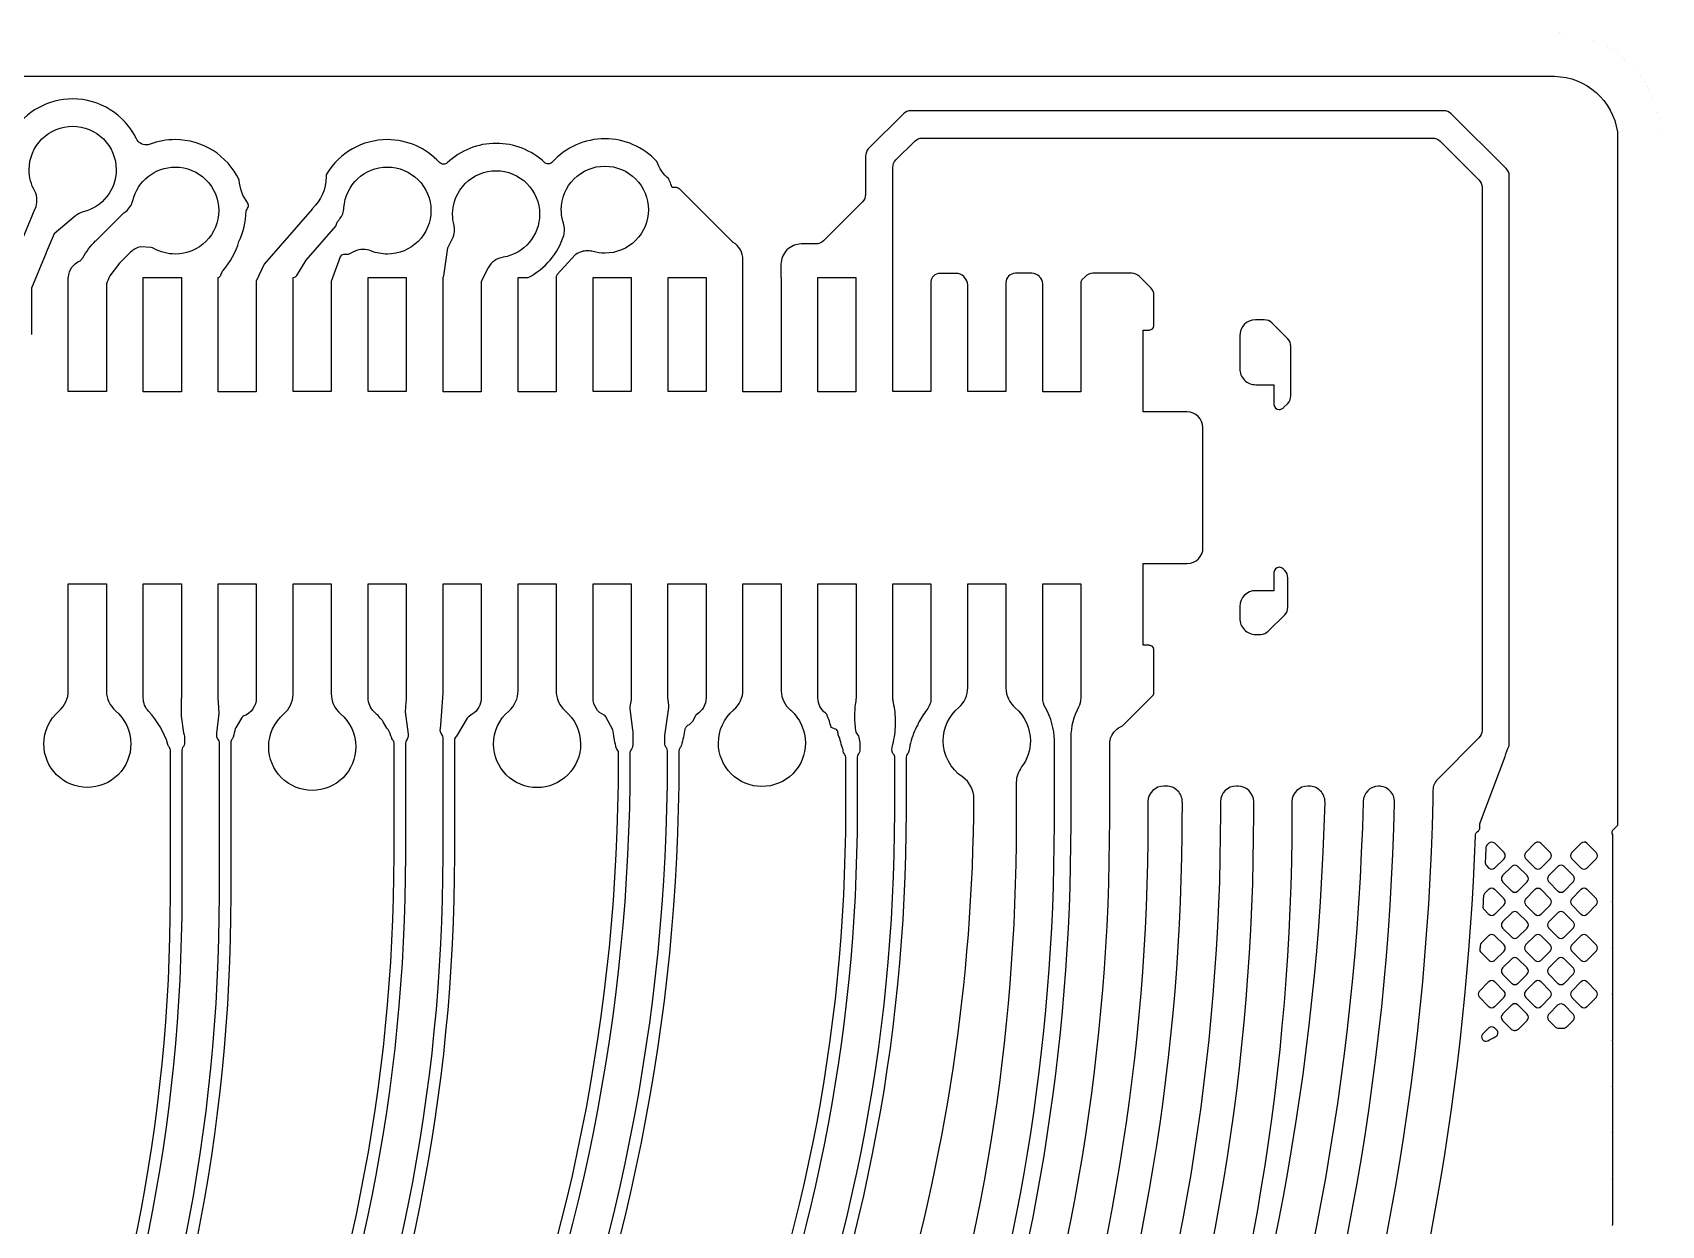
# Model space of a CAD drawing. Extents: x 0 to 248, y 0 to 175.
# Drawn here: x 50.12 to 57.73, y 147.83 to 153.4 of the extents above; entities that cross this region are included whole.
import ezdxf

# ---------------------------------------------------------------- set-up
doc = ezdxf.new("R2010")
doc.units = 0
doc.layers.add('gbr-dxf', color=7, linetype='Continuous')
doc.layers.add('gbr-outline-dxf', color=2, linetype='Continuous')

msp = doc.modelspace()

# ---------------------------------------------------------------- linework, layer by layer
at = {"layer": 'gbr-dxf'}
for p, q in [((50.8183, 150.8184), (50.8183, 150.3104)), ((57.5007, 149.3378), (57.5007, 149.1248)), ((57.5007, 149.1226), (57.5007, 148.9086)), ((57.5007, 148.9064), (57.5007, 148.6935)), ((57.5007, 148.6903), (57.5007, 148.4786)), ((57.5007, 148.4754), (57.5007, 148.2627)), ((57.5007, 148.2605), (57.5007, 148.0463)), ((57.5007, 148.0441), (57.5007, 147.8314))]:
    msp.add_line(p, q, dxfattribs=at)
at = {"layer": 'gbr-dxf', "linetype": 'Continuous'}
for points in [[(44.2295, 153.193), (57.2298, 153.193, -0.365449), (57.5236, 152.9337), (57.5244, 152.92), (57.5241, 149.6954), (57.5008, 149.6722, 0.177534), (57.498, 149.6584, -0.118027), (57.5007, 149.6469), (57.5007, 149.3409)], [(54.7931, 143.2407, 0.139526), (56.8604, 149.6477, -0.274491), (56.8744, 149.6696, 0.210508), (56.8814, 149.6844, -0.047362), (56.8805, 149.6939, -0.091104), (56.8838, 149.712), (56.9999, 150.017, -0.066558), (57.0184, 150.0675), (57.0184, 152.727, 0.199318), (57.0037, 152.7624), (56.7478, 153.0174, 0.198501), (56.7125, 153.032), (54.2251, 153.032, 0.198987), (54.1897, 153.0173), (54.0275, 152.8551, 0.198964), (54.0129, 152.8197), (54.0129, 152.6423, -0.198889), (53.9982, 152.6069), (53.8162, 152.4248, -0.198814), (53.7808, 152.4102), (53.7136, 152.4102), (53.7131, 152.4102, 0.414238), (53.6181, 152.3152, -0.02152), (53.6181, 152.3132), (53.6181, 152.2564, 0.031775), (53.6183, 152.2539), (53.6183, 152.2539), (53.6183, 151.7205), (53.4405, 151.7205), (53.4405, 151.7261), (53.4405, 151.7261), (53.4405, 152.3361), (53.4405, 152.3367, 0.260275), (53.3954, 152.4176, -0.03163), (53.3928, 152.4193, -0.042896), (53.3863, 152.4248), (53.1436, 152.6676, -0.056719), (53.1432, 152.6679, 0.181507), (53.1302, 152.6733, -0.04733), (53.1298, 152.6733), (53.1106, 152.6733), (53.1043, 152.6896, 0.019813), (53.0939, 152.7135, -0.124142), (53.038, 152.7956, 0.208304), (52.7957, 152.9012), (52.7957, 152.9012, 0.211895), (52.5501, 152.7922, -0.211941), (52.5313, 152.7839, -0.189814), (52.514, 152.7907, 0.190057), (52.2879, 152.8798, 0.192158), (52.0601, 152.7889, -0.193836), (52.0426, 152.7819, -0.211803), (52.0238, 152.7902, 0.209797), (51.7802, 152.8971), (51.7801, 152.8971, 0.263169), (51.4965, 152.7367, 0.120394), (51.4941, 152.7276, -0.035995), (51.4941, 152.7273, -0.006047), (51.4941, 152.7228, -0.205379), (51.431, 152.5756, 0.053919), (51.4284, 152.5723), (51.4284, 152.5723), (51.2049, 152.3157), (51.1682, 152.2366), (51.1682, 152.2341), (51.1683, 152.2341), (51.1683, 151.7261), (51.1682, 151.7261), (51.1682, 151.7205), (50.9904, 151.7205), (50.9904, 152.2539), (50.9905, 152.2539, 0.213724), (51.0026, 152.2649, -0.043848), (51.0027, 152.2653), (51.0098, 152.2832), (51.0129, 152.2865, 0.117442), (51.087, 152.4209, 0.111576), (51.1206, 152.5629, -0.003196), (51.1299, 152.582, 0.247094), (51.1286, 152.6006, -0.145376), (51.0882, 152.709, 0.28881), (50.7896, 152.8971), (50.7896, 152.8971, 0.090891), (50.6722, 152.8755, -0.090959), (50.6542, 152.8722, -0.2878), (50.6085, 152.9009, 0.287384), (50.3109, 153.0874, 0.257911), (50.0309, 152.9327, -0.257739)], [(49.9404, 151.7261), (49.9404, 152.2496), (49.9405, 152.2497), (49.9405, 152.2528, -0.113978), (49.9404, 152.2539, 0.020278), (49.9407, 152.2554, -0.04429), (49.9407, 152.2558, -0.20773), (49.9738, 152.3184, 0.068483), (50.0731, 152.425), (50.1362, 152.5752, -0.017066), (50.1367, 152.5767, 0.099718), (50.1441, 152.6134, -0.018881), (50.1442, 152.6152, 0.114189), (50.1338, 152.6567, -0.129247), (50.1076, 152.7566, -0.414223), (50.3108, 152.9598, -0.414223), (50.514, 152.7566, -0.344253), (50.36, 152.5595, 0.105042), (50.3248, 152.5415), (50.2245, 152.4576), (50.1876, 152.3697, -0.007045), (50.1871, 152.3685), (50.1183, 152.2045), (50.1183, 151.9873)], [(54.6681, 152.1821), (54.6681, 151.7206), (54.4903, 151.7206), (54.4903, 152.1826), (54.4903, 152.2188), (54.4903, 152.2188, 0.198965), (54.4757, 152.2541), (54.4717, 152.2581, 0.198831), (54.4364, 152.2728), (54.3606, 152.2728, 0.198981), (54.3306, 152.2603, 0.16947), (54.3184, 152.2351), (54.3184, 151.7206), (54.1406, 151.7206), (54.1406, 152.1516, -0.058027), (54.1405, 152.1521, 0.031669), (54.1403, 152.1546, -0.099995), (54.1403, 152.1556), (54.1403, 152.7669, -0.198766), (54.155, 152.8023), (54.2425, 152.8898, -0.198959), (54.2779, 152.9045), (56.6604, 152.9045, -0.198395), (56.6957, 152.8899), (56.8767, 152.7096, -0.199424), (56.8914, 152.6742), (56.8914, 150.1395, -0.198889), (56.8768, 150.1042), (56.6829, 149.9103, 0.188485), (56.6622, 149.8599, -0.064967), (56.6612, 149.8535), (56.6612, 149.82, -0.016201), (56.6613, 149.8144, -0.161259), (54.1155, 142.65, -0.03053)], [(51.3405, 152.2494), (51.3405, 152.2494), (51.3405, 152.2535), (51.3405, 152.2535), (51.3405, 152.2535), (51.3405, 152.254), (51.3424, 152.254, 0.236999), (51.358, 152.263), (51.358, 152.2631), (51.401, 152.334), (51.5394, 152.493), (51.5427, 152.5024), (51.546, 152.5115), (51.5485, 152.5148, 0.010312), (51.5568, 152.5255, -0.021383), (51.5579, 152.5271, 0.148973), (51.5774, 152.5789), (51.5774, 152.5794, -0.395229), (51.7802, 152.7693, -0.414223), (51.9834, 152.5661, -0.414223), (51.7802, 152.3629, -0.094435), (51.7055, 152.3772, -0.019643), (51.7037, 152.3778, 0.096656), (51.6681, 152.3847, -0.012356), (51.6671, 152.3848, 0.109096), (51.6272, 152.3755, -0.016566), (51.6258, 152.3749), (51.5971, 152.3612), (51.5758, 152.3612, 0.261648), (51.5594, 152.3502), (51.5183, 152.2354), (51.5183, 151.7262)], [(53.1646, 143.8193, 0.163845), (55.1533, 149.7249, -0.00876), (55.1533, 149.7277), (55.1533, 150.0762, -0.068576), (55.1566, 150.1002), (55.1566, 150.1041), (55.1584, 150.1059, -0.225714), (55.2124, 150.1599), (55.3538, 150.3014, 0.181507), (55.3592, 150.3143, -0.04733), (55.3593, 150.3148), (55.3593, 150.5151, -0.101214), (55.3588, 150.5171, 0.393729), (55.3399, 150.5359, -0.09841), (55.338, 150.5364), (55.3085, 150.5364), (55.3085, 150.9179), (55.5152, 150.9179, 0.407922), (55.5886, 150.9929, -0.014695), (55.5886, 150.9942), (55.5886, 151.061), (55.5886, 151.0611), (55.5886, 151.5532, 0.407922), (55.5136, 151.6266, -0.014275), (55.5124, 151.6266), (55.3085, 151.6266), (55.3085, 152.0081), (55.3381, 152.0081, -0.095462), (55.34, 152.0085, 0.393729), (55.3588, 152.0274, -0.09841), (55.3593, 152.0293), (55.3593, 152.1703, 0.198951), (55.3446, 152.2056), (55.2916, 152.2586, 0.198959), (55.2563, 152.2733), (55.0747, 152.2733, 0.198804), (55.0393, 152.2586), (55.0236, 152.2429, 0.181507), (55.0182, 152.2299, -0.037059), (55.0182, 152.2296), (55.0182, 152.1712), (55.0181, 152.1711), (55.0181, 151.7205), (54.8403, 151.7205), (54.8403, 152.2237, 0.190631), (54.8257, 152.2574), (54.8245, 152.2586, 0.198814), (54.7892, 152.2733), (54.7124, 152.2733, 0.199104), (54.6811, 152.2603, 0.199009), (54.6681, 152.229), (54.6681, 152.1821)], [(44.7636, 136.641, -0.198871), (47.193, 142.5051), (47.1932, 142.5053), (48.4404, 143.7525), (48.4404, 143.7525), (48.4404, 143.7526, 0.198851), (50.7674, 149.3682, -0.020044), (50.7673, 149.3702, -0.013079), (50.7674, 149.3714), (50.7674, 150.0471, -0.036092), (50.7673, 150.0474, 0.152929), (50.7634, 150.0586), (50.7633, 150.0587, -0.105582), (50.7558, 150.0733, 0.111015), (50.6654, 150.2287, -0.194527), (50.6404, 150.2905), (50.6404, 150.3794, -0.007121), (50.6405, 150.3815), (50.6405, 150.8184), (50.6405, 150.8239), (50.8183, 150.8239), (50.8183, 150.8184)], [(48.6022, 143.5907, 0.198907), (50.996, 149.37, -0.016872), (50.996, 149.3716), (50.996, 150.0844, -0.036092), (50.996, 150.0847, 0.141335), (50.9925, 150.0952, -0.212319), (50.9834, 150.1258), (50.9953, 150.2187), (50.9925, 150.2714, -0.054356), (50.9904, 150.2905), (50.9904, 150.3794, -0.007121), (50.9905, 150.3815), (50.9905, 150.8183), (50.9905, 150.8183), (50.9905, 150.824), (51.1683, 150.824), (51.1683, 150.2906), (51.1682, 150.2906), (51.1682, 150.2905, -0.3159), (51.1096, 150.2069, 0.141143), (51.1012, 150.1997, -0.033597), (51.101, 150.1995), (51.0721, 150.1517, 0.059391), (51.0703, 150.1474, -0.029996), (51.0598, 150.1083, -0.090958), (51.0529, 150.0959), (51.0529, 150.0959, 0.141804), (51.049, 150.0855), (51.049, 149.3703, -0.016893), (51.049, 149.3687, -0.198865), (48.6396, 143.5532)], [(49.4513, 143.8577, 0.198919), (51.8116, 149.5557, -0.01306), (51.8116, 149.5568), (51.8116, 150.0796, 0.141403), (51.8081, 150.0901, -0.106282), (51.8003, 150.1046, 0.037341), (51.7839, 150.1428, 0.121014), (51.7774, 150.1498), (51.7773, 150.1498), (51.7613, 150.1793, 0.05425), (51.7206, 150.2238, -0.021193), (51.7183, 150.226, -0.205959), (51.6905, 150.2905), (51.6905, 150.2905), (51.6905, 150.3098), (51.6905, 150.3098), (51.6905, 150.8183), (51.6905, 150.8183), (51.6905, 150.8239), (51.8683, 150.8239), (51.8683, 150.3815, -0.006875), (51.8683, 150.3795), (51.8683, 150.2906, -0.060251), (51.8658, 150.2694), (51.8633, 150.2254), (51.8769, 150.1223, -0.215499), (51.8686, 150.091), (51.8686, 150.0909, 0.152897), (51.8646, 150.0796, -0.037059), (51.8646, 150.0793), (51.8646, 149.5557, -0.013079), (51.8646, 149.5546, -0.198882), (49.4888, 143.8202)], [(49.6131, 143.6959, 0.198847), (52.0402, 149.5534, -0.020044), (52.0401, 149.5554), (52.0401, 149.5557, -0.01306), (52.0402, 149.5568), (52.0402, 150.1062, 0.152951), (52.0362, 150.1175, -0.039884), (52.036, 150.1178, -0.209268), (52.0277, 150.1482), (52.0302, 150.1652), (52.0405, 150.3136), (52.0405, 150.8239), (52.2183, 150.8239), (52.2183, 150.3817, -0.007335), (52.2183, 150.3794), (52.2183, 150.2905, -0.258233), (52.1767, 150.2152, 0.039395), (52.1522, 150.1963), (52.1033, 150.1118), (52.1033, 150.1118, 0.259695), (52.0932, 150.0951, -0.034686), (52.0932, 150.0946), (52.0932, 149.5571, -0.016923), (52.0932, 149.5555, -0.198912), (49.6506, 143.6584)], [(50.2788, 143.7678, 0.198918), (52.8598, 149.9987, -0.01306), (52.8599, 149.9998), (52.8599, 150.0349, -0.048029), (52.8598, 150.0353, 0.145602), (52.8562, 150.0461, -0.124838), (52.8477, 150.0635, -0.014226), (52.8472, 150.0655, -0.038028), (52.8333, 150.1421), (52.8, 150.2024, 0.133018), (52.7925, 150.2097, -0.293511), (52.7405, 150.2905), (52.7405, 150.2905), (52.7405, 150.8239), (52.9183, 150.8239), (52.9183, 150.3815, -0.007106), (52.9183, 150.3794), (52.9183, 150.2905, -0.044204), (52.9169, 150.2749), (52.9168, 150.2742, 0.019404), (52.9119, 150.241), (52.9253, 150.1403, -0.04233), (52.9257, 150.1337), (52.9257, 150.0715, -0.171575), (52.9169, 150.0468), (52.9168, 150.0466, 0.152897), (52.9129, 150.0354), (52.9129, 149.9987, -0.013079), (52.9128, 149.9976, -0.198885), (50.3163, 143.7303)], [(50.4406, 143.6059, 0.198911), (53.0884, 149.9983, -0.017024), (53.0884, 150), (53.0884, 150.0439, -0.048029), (53.0884, 150.0444, 0.152992), (53.0844, 150.0556), (53.0844, 150.0556, -0.186251), (53.0756, 150.0826), (53.0756, 150.1082, -0.043586), (53.0762, 150.1149), (53.0946, 150.246), (53.0937, 150.2598, 0.010184), (53.0916, 150.2766, -0.039382), (53.0905, 150.2905), (53.0905, 150.3794, -0.007121), (53.0905, 150.3815), (53.0905, 150.8239), (53.2683, 150.8239), (53.2683, 150.2905), (53.2683, 150.2905), (53.2683, 150.2905, -0.264407), (53.2249, 150.2141, 0.118492), (53.2185, 150.2073), (53.2185, 150.2072), (53.2046, 150.1805), (53.1891, 150.165), (53.189, 150.165, 0.213294), (53.1755, 150.1559, 0.007572), (53.1695, 150.1445, -0.03781), (53.153, 150.0707, -0.107864), (53.1454, 150.0557), (53.1454, 150.0557, 0.152897), (53.1414, 150.0444), (53.1414, 149.9987, -0.016893), (53.1414, 149.9971, -0.198872), (50.4781, 143.5685)], [(51.2262, 150.0622, -0.217627), (51.2964, 150.2158, -0.011122), (51.297, 150.2163, 0.210058), (51.3404, 150.307), (51.3404, 150.8183), (51.3404, 150.8239), (51.5182, 150.8239), (51.5182, 150.8183)], [(51.5182, 150.8183), (51.5182, 150.3128, -0.018133), (51.5183, 150.3111, 0.216062), (51.5609, 150.2171, -0.220195), (51.6326, 150.0622, -0.414223), (51.4294, 149.859, -0.414223), (51.2262, 150.0622)], [(51.6133, 144.1896, 0.198906), (53.9208, 149.7604, -0.01306), (53.9208, 149.7616), (53.9208, 150.0139, -0.036092), (53.9208, 150.0142, 0.152992), (53.9168, 150.0255, -0.055776), (53.9165, 150.0259, -0.160481), (53.908, 150.049, -0.03609), (53.9079, 150.0493, 0.102406), (53.9057, 150.057, -0.061967), (53.902, 150.066, -0.01812), (53.8932, 150.102), (53.8907, 150.1059, -0.12341), (53.8849, 150.1241), (53.8843, 150.1301), (53.8843, 150.1301, 0.252788), (53.873, 150.1454), (53.852, 150.1528, 0.046487), (53.8331, 150.2112), (53.8331, 150.2113, 0.115876), (53.8274, 150.2184, -0.06729), (53.827, 150.2189, -0.23908), (53.7906, 150.2906), (53.7906, 150.3093), (53.7905, 150.3095), (53.7905, 150.8183), (53.7906, 150.8183), (53.7906, 150.824), (53.9684, 150.824), (53.9684, 150.3795)], [(51.7751, 144.0281, 0.198866), (54.1494, 149.7593, -0.012999), (54.1494, 149.7604), (54.1494, 150.0151, 0.126703), (54.1461, 150.0245, -0.238292), (54.1374, 150.0589), (54.1425, 150.0815), (54.1426, 150.0822, -0.002638), (54.1435, 150.0863, 0.052598), (54.1531, 150.1769, -0.01044), (54.1531, 150.1782, 0.052723), (54.1432, 150.269, -0.061206), (54.1406, 150.2905), (54.1405, 150.2905), (54.1405, 150.8239), (54.3183, 150.8239), (54.3183, 150.3824, -0.009209), (54.3184, 150.3794), (54.3184, 150.2905, -0.169291), (54.2991, 150.2353, 0.043546), (54.2585, 150.1717, 0.006989), (54.2564, 150.1631), (54.2564, 150.163, 0.108919), (54.2509, 150.1564, -0.041884), (54.2507, 150.1561, 0.053171), (54.2204, 150.0692, -0.002636), (54.2195, 150.0651, -0.011867), (54.2191, 150.0635), (54.2143, 150.0418, -0.117232), (54.2063, 150.0254), (54.2063, 150.0254, 0.146349), (54.2024, 150.0147), (54.2024, 149.7616, -0.012999), (54.2024, 149.7604, -0.198807), (51.8147, 143.9927, -0.03099)], [(53.0774, 145.0566, 0.145595), (54.519, 149.8185, -0.014386), (54.5189, 149.8198, 0.243215), (54.4662, 149.9217, -0.250341), (54.376, 150.0906, -0.220354), (54.4478, 150.2456, 0.215776), (54.4903, 150.3395, -0.014296), (54.4903, 150.3407), (54.4903, 150.8239), (54.6681, 150.8239), (54.6681, 150.8184), (54.6682, 150.8184), (54.6682, 150.3363, 0.211833), (54.7117, 150.2447, -0.01064), (54.7122, 150.2443, -0.217703), (54.7824, 150.0906, -0.162399), (54.7417, 149.9686), (54.7415, 149.9684, 0.156118), (54.7164, 149.8964), (54.7164, 149.7018, -0.160552), (52.8889, 144.1582)], [(52.9701, 143.9692, 0.163331), (54.8947, 149.7011, -0.01403), (54.8947, 149.703), (54.8947, 150.0927), (54.8947, 150.0935, 0.123444), (54.8532, 150.2444, -0.137122), (54.8403, 150.2905), (54.8403, 150.3794, -0.007121), (54.8404, 150.3815), (54.8404, 150.8239), (55.0182, 150.8239), (55.0182, 150.8184), (55.0182, 150.8184), (55.0182, 150.3104), (55.0182, 150.3103), (55.0182, 150.2905), (55.0181, 150.2905), (55.0181, 150.2905, -0.127153), (55.007, 150.2475, 0.11393), (54.9709, 150.1072), (54.9709, 150.096), (54.9709, 150.0935, -0.019096), (54.9709, 150.0907), (54.9709, 149.7044, -0.014135), (54.9709, 149.7025, -0.16344), (53.0293, 143.9211, -0.035118)], [(53.9684, 150.3795), (53.9684, 150.2906, -0.038766), (53.9673, 150.2769), (53.9672, 150.2761, 0.040896), (53.9614, 150.2054, -0.010351), (53.9614, 150.2041, 0.042283), (53.9678, 150.1311), (53.9764, 150.1173, -0.081765), (53.9813, 150.1055, -0.067298), (53.9866, 150.0744, -0.021595), (53.9867, 150.0711), (53.9867, 150.0504, -0.174547), (53.9777, 150.0254, 0.144789), (53.9738, 150.0147), (53.9738, 149.7604, -0.013079), (53.9738, 149.7593, -0.198869), (51.6508, 144.1522), (51.6508, 144.1521), (51.6508, 144.1521), (49.742, 142.2434, 0.192757), (47.839, 137.7985, -0.087957)], [(50.8183, 150.3104), (50.8183, 150.2905), (50.8182, 150.2905), (50.8182, 150.2905, -0.018935), (50.818, 150.2839), (50.8172, 150.2059), (50.8276, 150.1282, -0.145547), (50.8332, 150.1065), (50.8332, 150.0839, -0.175279), (50.8243, 150.0587), (50.8243, 150.0587, 0.152918), (50.8204, 150.0474), (50.8204, 149.3719, -0.016923), (50.8204, 149.3703, -0.198917), (48.4779, 143.7151), (48.4779, 143.7151), (48.4779, 143.7151), (47.2307, 142.4678), (47.2304, 142.4676, 0.198862), (44.8166, 136.6412, -0.016923)], [(50.8493, 141.027), (53.4035, 143.5811, 0.16455), (55.4921, 149.7558, -0.009265), (55.4922, 149.7588), (55.4922, 149.8026, -0.018465), (55.4921, 149.8043, 0.414241), (55.4171, 149.8793, -0.014695), (55.4158, 149.8793), (55.4077, 149.8793, -0.018488), (55.406, 149.8793, 0.40441), (55.3311, 149.8068), (55.3311, 149.7257, -0.008849), (55.3311, 149.7229, -0.163905), (53.3035, 143.7082, -0.038571), (53.2947, 143.6979), (50.7186, 141.1218)], [(51.1217, 140.8213), (53.6556, 143.3552, 0.165094), (55.8256, 149.7481, -0.009229), (55.8256, 149.7511), (55.8256, 149.806, 0.40164), (55.7523, 149.8793), (55.7455, 149.8793), (55.7449, 149.8793, 0.407482), (55.67, 149.806), (55.67, 149.7564, -0.009242), (55.6699, 149.7534, -0.16464), (53.5411, 143.4684, -0.029463), (53.5344, 143.4606, -0.005774), (53.5334, 143.4596), (50.9751, 140.9013, 0.198912)], [(51.2809, 140.5233), (53.7204, 142.9629, 0.159546), (56.1583, 149.8036), (56.1583, 149.8043, 0.414241), (56.0833, 149.8793, -0.014632), (56.082, 149.8793), (56.0801, 149.8793, -0.018442), (56.0784, 149.8793, 0.40413), (56.0034, 149.8069), (56.0034, 149.7488, -0.009242), (56.0034, 149.7458, -0.165171), (53.7932, 143.2425, -0.039615), (53.7841, 143.232, -0.014367), (53.7805, 143.2286), (51.2474, 140.6956)], [(51.4379, 140.2231), (53.9795, 142.7647, 0.160737), (56.4831, 149.801, -0.0147), (56.4831, 149.8023), (56.4831, 149.8034, -0.011474), (56.4831, 149.8043, 0.414241), (56.4081, 149.8793), (56.4079, 149.8793, 0.393993), (56.3362, 149.8062, -0.016639), (56.3362, 149.8048, -0.159795), (53.8576, 142.8495, -0.028322), (53.851, 142.842), (53.8501, 142.8411), (51.4066, 140.3976)], [(56.9062, 149.5217), (56.9062, 149.5216, 0.136597), (56.9091, 149.5113, 0.053603), (56.9116, 149.5079), (56.9116, 149.5079), (56.9223, 149.4972, -0.099696), (56.924, 149.4962, 0.379731), (56.95, 149.4962, -0.096265), (56.9516, 149.4972), (56.9942, 149.5397, -0.095916), (56.9951, 149.5413, 0.379731), (56.9951, 149.5673, -0.096265), (56.9942, 149.569), (56.9506, 149.6125, 0.396091), (56.9232, 149.6125), (56.9145, 149.6039), (56.9145, 149.6038, 0.168435), (56.9092, 149.5919, -0.001451), (56.9062, 149.522)], [(56.9062, 149.522, -0.033991), (56.9062, 149.5218), (56.9062, 149.5217)]]:
    msp.add_lwpolyline(points, format="xyb", dxfattribs=at)
for points in [[(50.2904, 151.9872), (50.2904, 152.2489, -0.009235), (50.2905, 152.2519), (50.2905, 152.2528, -0.113978), (50.2904, 152.2539, 0.019796), (50.2906, 152.2553, -0.287795), (50.3465, 152.3316), (50.3575, 152.3459, -0.063148), (50.418, 152.4243), (50.4184, 152.4247), (50.5276, 152.5339), (50.5276, 152.5339), (50.5277, 152.5339), (50.5277, 152.534, -0.027848), (50.5584, 152.5614), (50.5588, 152.5617, 0.162873), (50.5916, 152.6123, -0.348513), (50.7895, 152.7693, -0.414223), (50.9927, 152.5661, -0.414223), (50.7895, 152.3629, -0.129322), (50.6896, 152.3892, 0.034677), (50.6774, 152.3941), (50.6285, 152.3969, 0.142698), (50.5815, 152.3722), (50.5298, 152.3205), (50.4849, 152.2616, 0.043045), (50.4683, 152.2237), (50.4683, 151.7262), (50.4683, 151.7262), (50.4683, 151.7206), (50.2905, 151.7206), (50.2905, 151.9842, -0.009209)], [(52.0405, 151.7205), (52.0405, 151.7269), (52.0405, 152.2539), (52.0406, 152.2539), (52.0406, 152.254, 0.345717), (52.0406, 152.254, 0.106228), (52.044, 152.2616), (52.0618, 152.3924, 0.042583), (52.0872, 152.4425, 0.092601), (52.0935, 152.4768, -0.012478), (52.0936, 152.4778, 0.05127), (52.0914, 152.4971, -0.064521), (52.0847, 152.5488, -0.414223), (52.2879, 152.752, -0.414223), (52.4911, 152.5488, -0.367297), (52.3208, 152.3483), (52.3202, 152.3482, 0.237068), (52.251, 152.2983), (52.2183, 152.2346), (52.2183, 151.7205)], [(52.3905, 151.7205), (52.3905, 152.2539), (52.4378, 152.2539, 0.20145), (52.6036, 152.4499, 0.067329), (52.6075, 152.475, -0.01859), (52.6074, 152.4767, 0.079894), (52.6026, 152.5065, -0.021637), (52.6021, 152.5084, -0.077384), (52.5925, 152.5702, -0.414223), (52.7957, 152.7734, -0.414223), (52.9989, 152.5702, -0.414223), (52.7957, 152.367, -0.068689), (52.7406, 152.3746), (52.7405, 152.3746, 0.066381), (52.7156, 152.3782, -0.012456), (52.7146, 152.3782, 0.151332), (52.6609, 152.3616, -0.010828), (52.6603, 152.3611), (52.6577, 152.3594), (52.5731, 152.2681, 0.193406), (52.5683, 152.254, -0.0623), (52.5683, 152.2534), (52.5683, 151.7205)], [(55.7601, 151.8285), (55.7601, 151.828, 0.414241), (55.8351, 151.753, -0.018434), (55.8368, 151.7529), (55.9201, 151.7529), (55.9201, 151.683), (55.9201, 151.683), (55.9201, 151.6604, 0.383441), (55.9443, 151.6373, -0.010986), (55.9451, 151.6373, 0.15369), (55.9594, 151.6418, 0.038944), (55.9652, 151.6468), (55.9842, 151.6658, 0.198959), (55.9989, 151.7012), (55.9989, 151.932, 0.198889), (55.9842, 151.9674), (55.9101, 152.0415, 0.198959), (55.8747, 152.0561), (55.8335, 152.0561, 0.407922), (55.7601, 151.9811), (55.7601, 151.9806)], [(55.7601, 150.6634, -0.014325), (55.7601, 150.6622, 0.414244), (55.8351, 150.5872), (55.8357, 150.5872), (55.858, 150.5872, 0.198804), (55.8933, 150.6018), (55.9703, 150.6788, 0.198814), (55.9849, 150.7141), (55.9849, 150.8505, 0.198766), (55.9703, 150.8858), (55.9628, 150.8933, 0.199039), (55.9451, 150.9006, -0.011016), (55.9443, 150.9006, 0.404702), (55.9201, 150.8756), (55.9201, 150.8751), (55.9201, 150.8616), (55.9201, 150.8616), (55.9201, 150.7915), (55.8367, 150.7915, -0.018465), (55.835, 150.7915, 0.407495), (55.7601, 150.7182)], [(50.1761, 150.0759, -0.220045), (50.2477, 150.2307, 0.21632), (50.2904, 150.3248), (50.2904, 150.3253), (50.2904, 150.8239), (50.4682, 150.8239), (50.4682, 150.8184), (50.4683, 150.8184), (50.4683, 150.3215, 0.207738), (50.5103, 150.2313, -0.221154), (50.5825, 150.0759, -0.414223), (50.3793, 149.8727, -0.414223)], [(52.276, 150.0754, -0.21854), (52.3467, 150.2295), (52.3469, 150.2296, 0.21888), (52.3905, 150.3245), (52.3905, 150.325), (52.3905, 150.8183), (52.3906, 150.8183), (52.3906, 150.824), (52.5684, 150.824), (52.5684, 150.3153, 0.191104), (52.6084, 150.2323, -0.224078), (52.6824, 150.0754, -0.414223), (52.4792, 149.8722, -0.414223)], [(53.326, 150.0804, -0.217969), (53.3963, 150.2342, -0.011173), (53.3969, 150.2347, 0.21888), (53.4406, 150.3296), (53.4406, 150.3302), (53.4406, 150.8239), (53.6184, 150.8239), (53.6184, 150.322, 0.203005), (53.6617, 150.2346, -0.024599), (53.6634, 150.233, -0.215587), (53.7324, 150.0804, -0.414223), (53.5292, 149.8772, -0.414223)], [(57.0943, 149.5414, -0.100032), (57.0953, 149.5396), (57.138, 149.4969, -0.087516), (57.1395, 149.496, 0.379731), (57.1655, 149.496, -0.09572), (57.1671, 149.497), (57.2098, 149.5397, -0.096266), (57.2107, 149.5413, 0.379731), (57.2107, 149.5673, -0.103612), (57.2097, 149.5691), (57.1672, 149.6116, -0.072504), (57.1666, 149.612, 0.370269), (57.1406, 149.614, 0.023679), (57.1392, 149.6129), (57.1391, 149.6128), (57.1388, 149.6125), (57.0953, 149.569, -0.096266), (57.0943, 149.5673, 0.379731)], [(57.3099, 149.5413, -0.091745), (57.3109, 149.5398), (57.3534, 149.4972, -0.095916), (57.3551, 149.4962, 0.379731), (57.3811, 149.4962, -0.096265), (57.3827, 149.4972), (57.4251, 149.5396, -0.095916), (57.4261, 149.5413, 0.379731), (57.4261, 149.5673, -0.096265), (57.4251, 149.5689), (57.3809, 149.6131, 0.372879), (57.3547, 149.6128), (57.3109, 149.569, -0.095916), (57.3099, 149.5673, 0.379731)], [(56.9866, 149.4337, -0.103834), (56.9876, 149.4319), (57.0302, 149.3893, -0.091437), (57.0318, 149.3883, 0.379731), (57.0578, 149.3883, -0.095756), (57.0594, 149.3893), (57.102, 149.4319, -0.095628), (57.1029, 149.4335, 0.379731), (57.1029, 149.4595, -0.100266), (57.1019, 149.4612), (57.0593, 149.5038, -0.095916), (57.0577, 149.5048, 0.379731), (57.0317, 149.5048, -0.096265), (57.0301, 149.5038), (56.9876, 149.4613, -0.095916), (56.9866, 149.4596, 0.379731)], [(57.2021, 149.4335, -0.095506), (57.203, 149.4319), (57.2456, 149.3894, -0.099933), (57.2473, 149.3884, 0.379099), (57.2732, 149.3884, -0.098245), (57.2749, 149.3894), (57.3174, 149.4319, -0.098209), (57.3184, 149.4336, 0.379506), (57.3184, 149.4596, -0.107755), (57.3174, 149.4614), (57.2751, 149.5037, -0.103868), (57.2733, 149.5047, 0.379731), (57.2473, 149.5047, -0.096265), (57.2457, 149.5038), (57.2031, 149.4611, -0.095916), (57.2021, 149.4595, 0.379289)], [(56.8953, 149.3178, -0.050263), (56.8954, 149.3174, 0.197524), (56.9008, 149.3032, -0.057023), (56.9011, 149.3027), (56.9222, 149.2816, -0.107548), (56.924, 149.2806, 0.379731), (56.95, 149.2806, -0.09572), (56.9517, 149.2816), (56.9943, 149.3242, -0.096266), (56.9953, 149.3258, 0.379731), (56.9953, 149.3518, -0.08798), (56.9944, 149.3533), (56.9517, 149.396, -0.100601), (56.9499, 149.397, 0.379289), (56.924, 149.397, -0.095866), (56.9223, 149.3961), (56.9035, 149.3772, 0.174879), (56.8982, 149.3647, -0.047664), (56.8981, 149.3643, -0.000996)], [(57.0944, 149.3258, -0.103834), (57.0954, 149.3241), (57.1379, 149.2816, -0.091469), (57.1395, 149.2806, 0.379289), (57.1654, 149.2806, -0.095866), (57.1671, 149.2816), (57.2096, 149.3241, -0.098), (57.2106, 149.3258, 0.379287), (57.2106, 149.3517, -0.101737), (57.2096, 149.3535), (57.1671, 149.396, -0.095796), (57.1655, 149.397, 0.379293), (57.1395, 149.3969, -0.096625), (57.1379, 149.396), (57.0954, 149.3535, -0.095916), (57.0944, 149.3518, 0.379731)], [(57.3098, 149.3518, 0.379674), (57.3098, 149.3258, -0.096215), (57.3108, 149.3242), (57.3532, 149.2817, -0.099696), (57.355, 149.2807, 0.379731), (57.3809, 149.2807, -0.096265), (57.3826, 149.2817), (57.4251, 149.3243, -0.096111), (57.4261, 149.3259, 0.379289), (57.4261, 149.3519, -0.107356), (57.4251, 149.3537), (57.3828, 149.396, -0.103923), (57.381, 149.3971, 0.379196), (57.3551, 149.3971, -0.095612), (57.3534, 149.3961), (57.3107, 149.3534, -0.095935)], [(56.9866, 149.218, -0.107999), (56.9877, 149.2162), (57.03, 149.1738, -0.095916), (57.0317, 149.1728, 0.379731), (57.0576, 149.1728, -0.096265), (57.0593, 149.1738), (57.102, 149.2165, -0.095916), (57.1029, 149.2181, 0.379731), (57.1029, 149.2441, -0.096265), (57.102, 149.2457), (57.0594, 149.2883, -0.091964), (57.0578, 149.2892, 0.379731), (57.0318, 149.2892, -0.096265), (57.0302, 149.2883), (56.9876, 149.2456, -0.095916), (56.9866, 149.244, 0.379731)], [(57.2021, 149.2181, -0.100032), (57.2031, 149.2164), (57.2455, 149.174, -0.104018), (57.2473, 149.173, 0.379731), (57.2732, 149.173, -0.096225), (57.2749, 149.174), (57.3173, 149.2164, -0.096558), (57.3183, 149.2181, 0.379731), (57.3183, 149.2441, -0.104206), (57.3173, 149.2458), (57.2749, 149.2882, -0.100054), (57.2732, 149.2892, 0.379731), (57.2472, 149.2892, -0.095756), (57.2456, 149.2882), (57.2031, 149.2457, -0.095958), (57.2021, 149.2441, 0.379731)], [(56.8813, 149.1168, -0.050508), (56.8813, 149.1163), (56.8813, 149.1161), (56.8813, 149.1161, 0.146543), (56.8843, 149.105), (56.8843, 149.105, 0.049568), (56.8867, 149.1019), (56.8868, 149.1018), (56.9226, 149.0659, -0.082197), (56.924, 149.0651, 0.378718), (56.9499, 149.0651, -0.095719), (56.9515, 149.066), (56.9941, 149.1086, -0.095585), (56.9951, 149.1103, 0.379276), (56.9951, 149.1362, -0.095612), (56.9941, 149.1378), (56.9515, 149.1805, -0.091364), (56.9499, 149.1814, 0.378767), (56.924, 149.1814, -0.095866), (56.9224, 149.1804), (56.888, 149.1461), (56.888, 149.146, 0.160868), (56.8828, 149.1347, -0.048396), (56.8827, 149.1342, -0.000497)], [(57.0943, 149.1363, 0.379674), (57.0943, 149.1103, -0.10795), (57.0953, 149.1085), (57.1377, 149.0661, -0.095819), (57.1394, 149.0651, 0.379289), (57.1653, 149.0651, -0.095866), (57.1669, 149.0661), (57.2097, 149.1088, -0.095796), (57.2106, 149.1104, 0.379293), (57.2106, 149.1364, -0.096625), (57.2096, 149.138), (57.1671, 149.1806, -0.092233), (57.1655, 149.1815, 0.379289), (57.1396, 149.1816, -0.095866), (57.1379, 149.1806), (57.0952, 149.1379, -0.095585)], [(57.3098, 149.1104, -0.100032), (57.3108, 149.1087), (57.3533, 149.0662, -0.104018), (57.3551, 149.0652, 0.379731), (57.3811, 149.0652, -0.09572), (57.3827, 149.0662), (57.4251, 149.1086, -0.096266), (57.4261, 149.1102, 0.379731), (57.4261, 149.1362, -0.10399), (57.4251, 149.138), (57.3826, 149.1805, -0.100601), (57.3809, 149.1815, 0.379731), (57.3549, 149.1815, -0.09572), (57.3533, 149.1805), (57.3108, 149.138, -0.096266), (57.3098, 149.1364, 0.379731)], [(56.9866, 149.0027, -0.09752), (56.9875, 149.001), (57.0302, 148.9583, -0.08404), (57.0317, 148.9574, 0.379293), (57.0576, 148.9574, -0.096625), (57.0593, 148.9584), (57.1018, 149.0009, -0.096227), (57.1028, 149.0026, 0.379506), (57.1028, 149.0285, -0.093919), (57.1018, 149.0301), (57.0591, 149.0728, -0.08752), (57.0577, 149.0737, 0.379293), (57.0317, 149.0737, -0.096625), (57.0301, 149.0727), (56.9875, 149.0302, -0.095796), (56.9866, 149.0286, 0.379014)], [(57.202, 149.0026, -0.107718), (57.203, 149.0008), (57.2455, 148.9583, -0.095628), (57.2472, 148.9573, 0.379731), (57.2732, 148.9573, -0.096265), (57.2748, 148.9583), (57.3175, 149.0009, -0.095916), (57.3184, 149.0026, 0.379731), (57.3184, 149.0286, -0.096265), (57.3175, 149.0302), (57.2748, 149.0729, -0.091964), (57.2732, 149.0738, 0.379731), (57.2472, 149.0738, -0.095756), (57.2456, 149.0729), (57.203, 149.0302, -0.096266), (57.202, 149.0286, 0.379731)], [(56.8788, 148.8948, -0.100266), (56.8798, 148.8931), (56.9224, 148.8505, -0.087862), (56.9238, 148.8496, 0.379064), (56.9498, 148.8496, -0.098078), (56.9514, 148.8506), (56.9941, 148.8932, -0.098246), (56.9951, 148.8949, 0.379324), (56.9951, 148.9208, -0.104464), (56.994, 148.9226), (56.9517, 148.965, -0.099368), (56.9499, 148.966, 0.379208), (56.924, 148.966, -0.09572), (56.9224, 148.965), (56.8798, 148.9224, -0.095916), (56.8788, 148.9208, 0.379731)], [(57.0942, 148.8949, -0.094473), (57.0952, 148.8933), (57.1381, 148.8504, -0.083081), (57.1395, 148.8495, 0.378669), (57.1654, 148.8495, -0.098137), (57.167, 148.8505), (57.2096, 148.8931, -0.098), (57.2106, 148.8948, 0.379287), (57.2106, 148.9207, -0.094068), (57.2097, 148.9223), (57.1669, 148.9651, -0.089941), (57.1653, 148.966, 0.379032), (57.1394, 148.966, -0.096011), (57.1378, 148.965), (57.0952, 148.9225, -0.096332), (57.0942, 148.9209, 0.379289)], [(57.3098, 148.8948, -0.103506), (57.3108, 148.893), (57.3531, 148.8507, -0.107425), (57.355, 148.8496, 0.378906), (57.3809, 148.8496, -0.095866), (57.3825, 148.8506), (57.4252, 148.8932, -0.095796), (57.4261, 148.8949, 0.379293), (57.4261, 148.9208, -0.10047), (57.4251, 148.9226), (57.3826, 148.965, -0.096266), (57.381, 148.966, 0.379731), (57.355, 148.966, -0.09572), (57.3534, 148.965), (57.3108, 148.9224, -0.096332), (57.3098, 148.9208, 0.379289)], [(56.9864, 148.813, 0.379293), (56.9864, 148.787, -0.087748), (56.9873, 148.7856), (57.0293, 148.7436, 0.228535), (57.0461, 148.7389), (57.0461, 148.7389, -0.003923), (57.0525, 148.7402), (57.0526, 148.7403, 0.130949), (57.0617, 148.7451), (57.0617, 148.7452), (57.1019, 148.7854, -0.098), (57.1029, 148.7871, 0.378839), (57.1029, 148.813, -0.100527), (57.1019, 148.8147), (57.0593, 148.8573, -0.096527), (57.0576, 148.8583, 0.378815), (57.0317, 148.8583, -0.095506), (57.0301, 148.8573), (56.9873, 148.8146, -0.095602)], [(57.202, 148.8129, 0.379032), (57.202, 148.787, -0.083586), (57.2029, 148.7856), (57.2348, 148.7536, 0.154591), (57.2461, 148.7492), (57.2734, 148.7492, -0.03656), (57.2737, 148.7493, 0.070463), (57.2792, 148.7503, -0.035647), (57.2794, 148.7503, 0.105977), (57.2866, 148.7547), (57.2867, 148.7547), (57.3174, 148.7854, -0.096227), (57.3183, 148.7871, 0.379506), (57.3183, 148.813, -0.089972), (57.3174, 148.8146), (57.2746, 148.8573, -0.08533), (57.2732, 148.8582, 0.378541), (57.2473, 148.8582, -0.095886), (57.2456, 148.8573), (57.2029, 148.8145, -0.095589)], [(56.8942, 148.7215, 0.821357), (56.9179, 148.6902), (56.9182, 148.6903, -0.021519), (56.9532, 148.7081, -0.069552), (56.9552, 148.7095, 0.485711), (56.9607, 148.7398, -0.063779), (56.9594, 148.7416), (56.9516, 148.7495, -0.09979), (56.9498, 148.7505, 0.379731), (56.9239, 148.7505, -0.09572), (56.9222, 148.7495), (56.8942, 148.7215)]]:
    msp.add_lwpolyline(points, format="xyb", close=True, dxfattribs=at)
for points in [[(50.6404, 151.7205), (50.6404, 152.2539), (50.8182, 152.2539), (50.8182, 151.7205)], [(51.6905, 151.7206), (51.6905, 152.254), (51.8683, 152.254), (51.8683, 151.7206)], [(52.7406, 151.7206), (52.7406, 152.254), (52.9184, 152.254), (52.9184, 151.7206)], [(53.0906, 151.7206), (53.0906, 152.254), (53.2684, 152.254), (53.2684, 151.7206)], [(53.7905, 151.7205), (53.7905, 152.2539), (53.9683, 152.2539), (53.9683, 151.7205)]]:
    msp.add_lwpolyline(points, close=True, dxfattribs=at)
msp.add_lwpolyline([(51.5183, 151.7262), (51.5183, 151.7206), (51.3405, 151.7206), (51.3405, 151.7262), (51.3405, 152.2342), (51.3405, 152.2494), (51.3405, 152.2494)], dxfattribs=at)
at = {"layer": 'gbr-dxf'}
for centre, start, end in [((57.4754, 149.3393), 356.42789, 3.57211), ((57.4754, 149.1237), 357.49526, 2.50474), ((57.4754, 148.9075), 357.49526, 2.50474), ((57.4754, 148.6919), 356.42789, 3.57211), ((57.4754, 148.477), 356.36598, 3.63402), ((57.4754, 148.2616), 357.49526, 2.50474), ((57.4754, 148.0452), 357.49526, 2.50474), ((57.4754, 147.8298), 356.42789, 3.57211)]:
    msp.add_arc(centre, 0.0254, start, end, dxfattribs=at)
at = {"layer": 'gbr-outline-dxf', "linetype": 'Continuous', "const_width": 0.000025}
msp.add_lwpolyline([(37.7291, 131.7065), (37.7291, 139.0881, -0.211094), (37.8925, 139.4578), (43.5658, 144.6241, 0.211095), (43.7291, 144.9938), (43.7291, 152.897, -0.414217), (44.2291, 153.397), (57.2291, 153.397, -0.414217), (57.7291, 152.897), (57.7291, 144.9938, -0.211094), (57.5658, 144.6241), (51.8925, 139.4578, 0.211095), (51.7291, 139.0881), (51.7291, 130.3303, -0.414217), (51.2291, 129.8303), (46.2291, 129.8303, -0.414217), (45.7291, 130.3303), (45.7291, 130.7065, 0.414217), (45.2291, 131.2065), (38.2291, 131.2065, -0.414217)], format="xyb", close=True, dxfattribs=at)

doc.saveas('drawing.dxf')
